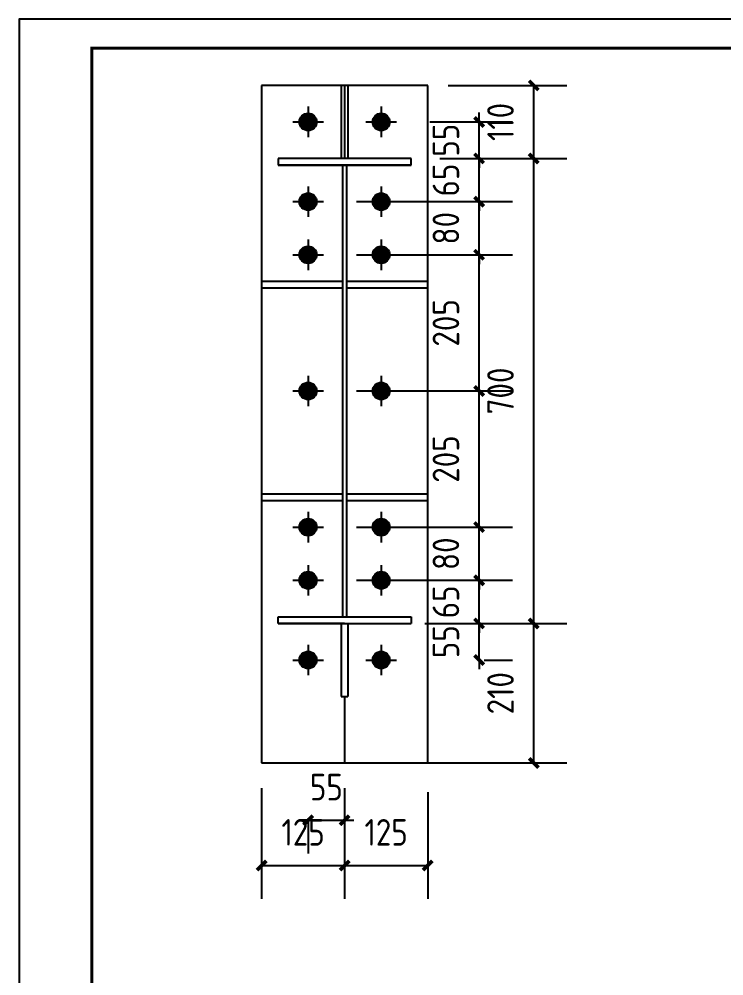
# Model space of a CAD drawing. Extents: x -9001 to 151288, y 75886 to 362543.
# Drawn here: x 21544 to 26848, y 129924 to 137125 of the extents above; entities that cross this region are included whole.
import ezdxf
from ezdxf.enums import TextEntityAlignment as Align

# ---------------------------------------------------------------- set-up
doc = ezdxf.new("R2010")
doc.units = 0
doc.header["$LTSCALE"] = 1000
doc.header["$MEASUREMENT"] = 0
doc.layers.add('PUB_TITLE', color=4, linetype='Continuous')
doc.styles.get("Standard").update_dxf_attribs({"font": 'gbenor.shx', "bigfont": 'gbcbig.shx'})
doc.dimstyles.get("Standard").update_dxf_attribs({"dimscale": 100, "dimtxt": 1, "dimasz": 1, "dimexe": 2.5, "dimexo": 3, "dimgap": 1.5, "dimtad": 1, "dimdec": 0, "dimzin": 0, "dimdsep": 46, "dimtxsty": 'Standard', "dimblk": 'ARCHTICK', "dimcen": 0.09, "dimadec": 0, "dimazin": 0, "dimtfac": 1, "dimtdec": 0, "dimtix": 1, "dimtmove": 2, "dimatfit": 3, "dimfxl": 1, "dimtolj": 1, "dimtzin": 0, "dimarcsym": 0})

# ---------------------------------------------------------------- blocks, each defined once
blk = doc.blocks.new('_ArchTick')
at = {"color": 0, "linetype": 'ByBlock', "const_width": 0.4}
blk.add_lwpolyline([(-0.5, -0.5), (0.5, 0.5)], dxfattribs=at)
blk = doc.blocks.new('*D142')
at = {"color": 0, "lineweight": -2}
for p, q in [((23368.5, 131335.6), (23368.5, 130503.9)), ((23993.5, 131335.6), (23993.5, 130503.9)), ((23368.5, 130753.9), (23993.5, 130753.9))]:
    blk.add_line(p, q, dxfattribs=at)
at = {"layer": 'Defpoints', "color": 0}
for p in [(23368.5, 131635.6), (23993.5, 131635.6), (23993.5, 130753.9)]:
    blk.add_point(p, dxfattribs=at)
at = {"color": 0, "lineweight": -2, "xscale": 70, "yscale": 70, "zscale": 70, "rotation": 180}
blk.add_blockref('_ArchTick', (23368.5, 130753.9), dxfattribs=at)
at = {"color": 0, "lineweight": -2, "xscale": 70, "yscale": 70, "zscale": 70}
blk.add_blockref('_ArchTick', (23993.5, 130753.9), dxfattribs=at)
at = {"color": 0, "insert": (23681, 131003.9), "char_height": 200, "attachment_point": 5}
blk.add_mtext('\\A1;125', dxfattribs=at)
blk = doc.blocks.new('*D143')
at = {"color": 0, "lineweight": -2}
for p, q in [((23993.5, 131335.6), (23993.5, 130503.9)), ((24618.5, 131306.9), (24618.5, 130503.9)), ((23993.5, 130753.9), (24618.5, 130753.9))]:
    blk.add_line(p, q, dxfattribs=at)
at = {"layer": 'Defpoints', "color": 0}
for p in [(23993.5, 131635.6), (24618.5, 131606.9), (24618.5, 130753.9)]:
    blk.add_point(p, dxfattribs=at)
at = {"color": 0, "lineweight": -2, "xscale": 70, "yscale": 70, "zscale": 70, "rotation": 180}
blk.add_blockref('_ArchTick', (23993.5, 130753.9), dxfattribs=at)
at = {"color": 0, "lineweight": -2, "xscale": 70, "yscale": 70, "zscale": 70}
blk.add_blockref('_ArchTick', (24618.5, 130753.9), dxfattribs=at)
at = {"color": 0, "insert": (24306, 131003.9), "char_height": 200, "attachment_point": 5}
blk.add_mtext('\\A1;125', dxfattribs=at)
blk = doc.blocks.new('*D26')
at = {"color": 0, "lineweight": -2}
for p, q in [((23718.5, 131094.4), (23648.5, 131094.4)), ((23718.5, 131111.2), (23718.5, 130844.4)), ((23718.5, 131094.4), (23993.5, 131094.4)), ((23993.5, 131105.5), (23993.5, 130844.4)), ((23993.5, 131094.4), (24063.5, 131094.4))]:
    blk.add_line(p, q, dxfattribs=at)
at = {"layer": 'Defpoints', "color": 0}
for p in [(23718.5, 131411.2), (23993.5, 131405.5), (23993.5, 131094.4)]:
    blk.add_point(p, dxfattribs=at)
at = {"color": 0, "lineweight": -2, "xscale": 70, "yscale": 70, "zscale": 70}
blk.add_blockref('_ArchTick', (23718.5, 131094.4), dxfattribs=at)
at = {"color": 0, "lineweight": -2, "xscale": 70, "yscale": 70, "zscale": 70, "rotation": 180}
blk.add_blockref('_ArchTick', (23993.5, 131094.4), dxfattribs=at)
at = {"color": 0, "insert": (23856, 131344.4), "char_height": 200, "attachment_point": 5}
blk.add_mtext('\\A1;55', dxfattribs=at)
blk = doc.blocks.new('*D144')
at = {"color": 0, "lineweight": -2}
for p, q in [((25005.8, 132576.1), (25005.8, 132646.1)), ((24793.5, 132576.1), (25255.8, 132576.1)), ((25005.8, 132301.1), (25005.8, 132576.1)), ((25005.8, 132301.1), (25005.8, 132231.1)), ((25043.1, 132301.1), (25255.8, 132301.1))]:
    blk.add_line(p, q, dxfattribs=at)
at = {"layer": 'Defpoints', "color": 0}
for p in [(24493.5, 132576.1), (25005.8, 132576.1), (24743.1, 132301.1)]:
    blk.add_point(p, dxfattribs=at)
at = {"color": 0, "lineweight": -2, "xscale": 70, "yscale": 70, "zscale": 70}
for p, rotation in [((25005.8, 132576.1), 270), ((25005.8, 132301.1), 90)]:
    blk.add_blockref('_ArchTick', p, dxfattribs=dict(at, rotation=rotation))
at = {"color": 0, "insert": (24755.8, 132438.6), "char_height": 200, "attachment_point": 5, "rotation": 90}
blk.add_mtext('\\A1;55', dxfattribs=at)
blk = doc.blocks.new('*D145')
at = {"color": 0, "lineweight": -2}
for p, q in [((25005.8, 132901.1), (25005.8, 132971.1)), ((24083.5, 132901.1), (25255.8, 132901.1)), ((25005.8, 132576.1), (25005.8, 132901.1)), ((24793.5, 132576.1), (25255.8, 132576.1)), ((25005.8, 132576.1), (25005.8, 132506.1))]:
    blk.add_line(p, q, dxfattribs=at)
at = {"layer": 'Defpoints', "color": 0}
for p in [(23783.5, 132901.1), (25005.8, 132901.1), (24493.5, 132576.1)]:
    blk.add_point(p, dxfattribs=at)
at = {"color": 0, "lineweight": -2, "xscale": 70, "yscale": 70, "zscale": 70}
for p, rotation in [((25005.8, 132901.1), 270), ((25005.8, 132576.1), 90)]:
    blk.add_blockref('_ArchTick', p, dxfattribs=dict(at, rotation=rotation))
at = {"color": 0, "insert": (24755.8, 132738.6), "char_height": 200, "attachment_point": 5, "rotation": 90}
blk.add_mtext('\\A1;65', dxfattribs=at)
blk = doc.blocks.new('*D146')
at = {"color": 0, "lineweight": -2}
for p, q in [((25005.8, 133301.1), (25005.8, 133371.1)), ((24083.5, 133301.1), (25255.8, 133301.1)), ((25005.8, 132901.1), (25005.8, 133301.1)), ((24083.5, 132901.1), (25255.8, 132901.1)), ((25005.8, 132901.1), (25005.8, 132831.1))]:
    blk.add_line(p, q, dxfattribs=at)
at = {"layer": 'Defpoints', "color": 0}
for p in [(23783.5, 133301.1), (25005.8, 133301.1), (23783.5, 132901.1)]:
    blk.add_point(p, dxfattribs=at)
at = {"color": 0, "lineweight": -2, "xscale": 70, "yscale": 70, "zscale": 70}
for p, rotation in [((25005.8, 133301.1), 270), ((25005.8, 132901.1), 90)]:
    blk.add_blockref('_ArchTick', p, dxfattribs=dict(at, rotation=rotation))
at = {"color": 0, "insert": (24755.8, 133101.1), "char_height": 200, "attachment_point": 5, "rotation": 90}
blk.add_mtext('\\A1;80', dxfattribs=at)
blk = doc.blocks.new('*D147')
at = {"color": 0, "lineweight": -2}
for p, q in [((24083.5, 134326.1), (25255.8, 134326.1)), ((25005.8, 133301.1), (25005.8, 134326.1)), ((24083.5, 133301.1), (25255.8, 133301.1))]:
    blk.add_line(p, q, dxfattribs=at)
at = {"layer": 'Defpoints', "color": 0}
for p in [(23783.5, 134326.1), (25005.8, 134326.1), (23783.5, 133301.1)]:
    blk.add_point(p, dxfattribs=at)
at = {"color": 0, "lineweight": -2, "xscale": 70, "yscale": 70, "zscale": 70}
for p, rotation in [((25005.8, 134326.1), 90), ((25005.8, 133301.1), 270)]:
    blk.add_blockref('_ArchTick', p, dxfattribs=dict(at, rotation=rotation))
at = {"color": 0, "insert": (24755.8, 133813.6), "char_height": 200, "attachment_point": 5, "rotation": 90}
blk.add_mtext('\\A1;205', dxfattribs=at)
blk = doc.blocks.new('*D148')
at = {"color": 0, "lineweight": -2}
for p, q in [((24083.5, 135351.1), (25255.8, 135351.1)), ((25005.8, 134326.1), (25005.8, 135351.1)), ((24083.5, 134326.1), (25255.8, 134326.1))]:
    blk.add_line(p, q, dxfattribs=at)
at = {"layer": 'Defpoints', "color": 0}
for p in [(23783.5, 135351.1), (25005.8, 135351.1), (23783.5, 134326.1)]:
    blk.add_point(p, dxfattribs=at)
at = {"color": 0, "lineweight": -2, "xscale": 70, "yscale": 70, "zscale": 70}
for p, rotation in [((25005.8, 135351.1), 90), ((25005.8, 134326.1), 270)]:
    blk.add_blockref('_ArchTick', p, dxfattribs=dict(at, rotation=rotation))
at = {"color": 0, "insert": (24755.8, 134838.6), "char_height": 200, "attachment_point": 5, "rotation": 90}
blk.add_mtext('\\A1;205', dxfattribs=at)
blk = doc.blocks.new('*D149')
at = {"color": 0, "lineweight": -2}
for p, q in [((25005.8, 135751.1), (25005.8, 135821.1)), ((24083.5, 135751.1), (25255.8, 135751.1)), ((25005.8, 135351.1), (25005.8, 135751.1)), ((24083.5, 135351.1), (25255.8, 135351.1)), ((25005.8, 135351.1), (25005.8, 135281.1))]:
    blk.add_line(p, q, dxfattribs=at)
at = {"layer": 'Defpoints', "color": 0}
for p in [(23783.5, 135751.1), (25005.8, 135751.1), (23783.5, 135351.1)]:
    blk.add_point(p, dxfattribs=at)
at = {"color": 0, "lineweight": -2, "xscale": 70, "yscale": 70, "zscale": 70}
for p, rotation in [((25005.8, 135751.1), 270), ((25005.8, 135351.1), 90)]:
    blk.add_blockref('_ArchTick', p, dxfattribs=dict(at, rotation=rotation))
at = {"color": 0, "insert": (24755.8, 135551.1), "char_height": 200, "attachment_point": 5, "rotation": 90}
blk.add_mtext('\\A1;80', dxfattribs=at)
blk = doc.blocks.new('*D150')
at = {"color": 0, "lineweight": -2}
for p, q in [((25005.8, 136076.1), (25005.8, 136146.1)), ((24918.5, 136076.1), (25255.8, 136076.1)), ((25005.8, 135751.1), (25005.8, 136076.1)), ((24083.5, 135751.1), (25255.8, 135751.1)), ((25005.8, 135751.1), (25005.8, 135681.1))]:
    blk.add_line(p, q, dxfattribs=at)
at = {"layer": 'Defpoints', "color": 0}
for p in [(24618.5, 136076.1), (25005.8, 136076.1), (23783.5, 135751.1)]:
    blk.add_point(p, dxfattribs=at)
at = {"color": 0, "lineweight": -2, "xscale": 70, "yscale": 70, "zscale": 70}
for p, rotation in [((25005.8, 136076.1), 270), ((25005.8, 135751.1), 90)]:
    blk.add_blockref('_ArchTick', p, dxfattribs=dict(at, rotation=rotation))
at = {"color": 0, "insert": (24755.8, 135913.6), "char_height": 200, "attachment_point": 5, "rotation": 90}
blk.add_mtext('\\A1;65', dxfattribs=at)
blk = doc.blocks.new('*D151')
at = {"color": 0, "lineweight": -2}
for p, q in [((25005.8, 136351.1), (25005.8, 136421.1)), ((24633.5, 136351.1), (25255.8, 136351.1)), ((25005.8, 136076.1), (25005.8, 136351.1)), ((24918.5, 136076.1), (25255.8, 136076.1)), ((25005.8, 136076.1), (25005.8, 136006.1))]:
    blk.add_line(p, q, dxfattribs=at)
at = {"layer": 'Defpoints', "color": 0}
for p in [(24333.5, 136351.1), (25005.8, 136351.1), (24618.5, 136076.1)]:
    blk.add_point(p, dxfattribs=at)
at = {"color": 0, "lineweight": -2, "xscale": 70, "yscale": 70, "zscale": 70}
for p, rotation in [((25005.8, 136351.1), 270), ((25005.8, 136076.1), 90)]:
    blk.add_blockref('_ArchTick', p, dxfattribs=dict(at, rotation=rotation))
at = {"color": 0, "insert": (24755.8, 136213.6), "char_height": 200, "attachment_point": 5, "rotation": 90}
blk.add_mtext('\\A1;55', dxfattribs=at)
blk = doc.blocks.new('$titleblk$00000167')
blk.add_lwpolyline([(-1189, 0), (0, 0), (0, 841), (-1189, 841)], close=True)
at = {"const_width": 1}
blk.add_lwpolyline([(-1164, 10), (-10, 10), (-10, 831), (-1164, 831)], close=True, dxfattribs=at)
at = {"flags": 4}
for tag, p in [('(扩展图名)', (-62.12, 184.1)), ('图名', (-62.12, 180.13)), ('日期', (-62.12, 172.03)), ('图号', (-62.12, 163.99)), ('比例', (-62.12, 156)), ('子项', (-59.56, 82.07)), ('工程名称', (-59.24, 70.19)), ('设计号', (-36.91, 28.62))]:
    blk.add_attdef(tag, text='', height=3.5, dxfattribs=at).set_placement(p, align=Align.CENTER)
for tag, p in [('设计人', (-64.84, 148.13)), ('负责人', (-64.71, 140.27)), ('主持人', (-64.73, 132.26)), ('校对人', (-64.28, 124.4)), ('审核人', (-63.96, 116.15)), ('审定人', (-64.16, 107.95)), ('所长', (-64.16, 99.76))]:
    blk.add_attdef(tag, p, '', height=3.5)
blk = doc.blocks.new('*D257')
at = {"color": 0, "lineweight": -2}
for p, q in [((24596.3, 132576.1), (25666.8, 132576.1)), ((25416.8, 131526.1), (25416.8, 132576.1)), ((24596.3, 131526.1), (25666.8, 131526.1))]:
    blk.add_line(p, q, dxfattribs=at)
at = {"layer": 'Defpoints', "color": 0}
for p in [(24296.3, 132576.1), (25416.8, 132576.1), (24296.3, 131526.1)]:
    blk.add_point(p, dxfattribs=at)
at = {"color": 0, "lineweight": -2, "xscale": 70, "yscale": 70, "zscale": 70}
for p, rotation in [((25416.8, 132576.1), 90), ((25416.8, 131526.1), 270)]:
    blk.add_blockref('_ArchTick', p, dxfattribs=dict(at, rotation=rotation))
at = {"color": 0, "insert": (25166.8, 132051.1), "char_height": 200, "attachment_point": 5, "rotation": 90}
blk.add_mtext('\\A1;210', dxfattribs=at)
blk = doc.blocks.new('*D258')
at = {"color": 0, "lineweight": -2}
for p, q in [((24709.8, 136076.1), (25666.8, 136076.1)), ((25416.8, 132576.1), (25416.8, 136076.1)), ((24596.3, 132576.1), (25666.8, 132576.1))]:
    blk.add_line(p, q, dxfattribs=at)
at = {"layer": 'Defpoints', "color": 0}
for p in [(24409.8, 136076.1), (25416.8, 136076.1), (24296.3, 132576.1)]:
    blk.add_point(p, dxfattribs=at)
at = {"color": 0, "lineweight": -2, "xscale": 70, "yscale": 70, "zscale": 70}
for p, rotation in [((25416.8, 136076.1), 90), ((25416.8, 132576.1), 270)]:
    blk.add_blockref('_ArchTick', p, dxfattribs=dict(at, rotation=rotation))
at = {"color": 0, "insert": (25166.8, 134326.1), "char_height": 200, "attachment_point": 5, "rotation": 90}
blk.add_mtext('\\A1;700', dxfattribs=at)
blk = doc.blocks.new('*D259')
at = {"color": 0, "lineweight": -2}
for p, q in [((24773.3, 136626.1), (25666.8, 136626.1)), ((25416.8, 136076.1), (25416.8, 136626.1)), ((24709.8, 136076.1), (25666.8, 136076.1))]:
    blk.add_line(p, q, dxfattribs=at)
at = {"layer": 'Defpoints', "color": 0}
for p in [(24473.3, 136626.1), (25416.8, 136626.1), (24409.8, 136076.1)]:
    blk.add_point(p, dxfattribs=at)
at = {"color": 0, "lineweight": -2, "xscale": 70, "yscale": 70, "zscale": 70}
for p, rotation in [((25416.8, 136626.1), 90), ((25416.8, 136076.1), 270)]:
    blk.add_blockref('_ArchTick', p, dxfattribs=dict(at, rotation=rotation))
at = {"color": 0, "insert": (25166.8, 136351.1), "char_height": 200, "attachment_point": 5, "rotation": 90}
blk.add_mtext('\\A1;110', dxfattribs=at)

msp = doc.modelspace()

# ---------------------------------------------------------------- hatches: boundary and pattern name
h = msp.add_hatch()
h.set_pattern_fill('ANSI31', color=256, scale=2.5, style=0)
h.set_pattern_definition([(45, (-128773.2257, -66595.1062), (-2.80633004, 2.80633004), [])])
h.paths.add_polyline_path([(23718.5, 136351.1), (23718.5, 136416.1, 0.414214), (23653.5, 136351.1)])
h.paths.add_polyline_path([(23653.5, 136351.1, 0.414214), (23718.5, 136286.1), (23718.5, 136351.1)])
h.paths.add_polyline_path([(23718.5, 136286.1, 0.414214), (23783.5, 136351.1), (23718.5, 136351.1)])
h.paths.add_polyline_path([(23718.5, 136351.1), (23783.5, 136351.1, 0.414214), (23718.5, 136416.1)])
h.paths.add_polyline_path([(24268.5, 136351.1), (24268.5, 136416.1, 0.414214), (24203.5, 136351.1)])
h.paths.add_polyline_path([(24203.5, 136351.1, 0.414214), (24268.5, 136286.1), (24268.5, 136351.1)])
h.paths.add_polyline_path([(24268.5, 136351.1), (24268.5, 136286.1, 0.414214), (24333.5, 136351.1)])
h.paths.add_polyline_path([(24333.5, 136351.1, 0.414214), (24268.5, 136416.1), (24268.5, 136351.1)])
h = msp.add_hatch()
h.set_pattern_fill('ANSI31', color=256, scale=2.5, style=0)
h.set_pattern_definition([(45, (-128773.2257, -67195.1062), (-2.80633004, 2.80633004), [])])
h.paths.add_polyline_path([(23718.5, 135751.1), (23718.5, 135816.1, 0.414214), (23653.5, 135751.1)])
h.paths.add_polyline_path([(23653.5, 135751.1, 0.414214), (23718.5, 135686.1), (23718.5, 135751.1)])
h.paths.add_polyline_path([(23718.5, 135686.1, 0.414214), (23783.5, 135751.1), (23718.5, 135751.1)])
h.paths.add_polyline_path([(23718.5, 135751.1), (23783.5, 135751.1, 0.414214), (23718.5, 135816.1)])
h.paths.add_polyline_path([(24268.5, 135751.1), (24268.5, 135816.1, 0.414214), (24203.5, 135751.1)])
h.paths.add_polyline_path([(24203.5, 135751.1, 0.414214), (24268.5, 135686.1), (24268.5, 135751.1)])
h.paths.add_polyline_path([(24268.5, 135751.1), (24268.5, 135686.1, 0.414214), (24333.5, 135751.1)])
h.paths.add_polyline_path([(24333.5, 135751.1, 0.414214), (24268.5, 135816.1), (24268.5, 135751.1)])
h = msp.add_hatch()
h.set_pattern_fill('ANSI31', color=256, scale=2.5, style=0)
h.set_pattern_definition([(45, (-128773.2257, -67595.1062), (-2.80633004, 2.80633004), [])])
h.paths.add_polyline_path([(23718.5, 135351.1), (23718.5, 135416.1, 0.414214), (23653.5, 135351.1)])
h.paths.add_polyline_path([(23653.5, 135351.1, 0.414214), (23718.5, 135286.1), (23718.5, 135351.1)])
h.paths.add_polyline_path([(23718.5, 135286.1, 0.414214), (23783.5, 135351.1), (23718.5, 135351.1)])
h.paths.add_polyline_path([(23718.5, 135351.1), (23783.5, 135351.1, 0.414214), (23718.5, 135416.1)])
h.paths.add_polyline_path([(24268.5, 135351.1), (24268.5, 135416.1, 0.414214), (24203.5, 135351.1)])
h.paths.add_polyline_path([(24203.5, 135351.1, 0.414214), (24268.5, 135286.1), (24268.5, 135351.1)])
h.paths.add_polyline_path([(24268.5, 135351.1), (24268.5, 135286.1, 0.414214), (24333.5, 135351.1)])
h.paths.add_polyline_path([(24333.5, 135351.1, 0.414214), (24268.5, 135416.1), (24268.5, 135351.1)])
h = msp.add_hatch()
h.set_pattern_fill('ANSI31', color=256, scale=2.5, style=0)
h.set_pattern_definition([(45, (-128773.2257, -68620.1062), (-2.80633004, 2.80633004), [])])
h.paths.add_polyline_path([(23718.5, 134326.1), (23718.5, 134391.1, 0.414214), (23653.5, 134326.1)])
h.paths.add_polyline_path([(23653.5, 134326.1, 0.414214), (23718.5, 134261.1), (23718.5, 134326.1)])
h.paths.add_polyline_path([(23718.5, 134261.1, 0.414214), (23783.5, 134326.1), (23718.5, 134326.1)])
h.paths.add_polyline_path([(23718.5, 134326.1), (23783.5, 134326.1, 0.414214), (23718.5, 134391.1)])
h.paths.add_polyline_path([(24268.5, 134326.1), (24268.5, 134391.1, 0.414214), (24203.5, 134326.1)])
h.paths.add_polyline_path([(24203.5, 134326.1, 0.414214), (24268.5, 134261.1), (24268.5, 134326.1)])
h.paths.add_polyline_path([(24268.5, 134326.1), (24268.5, 134261.1, 0.414214), (24333.5, 134326.1)])
h.paths.add_polyline_path([(24333.5, 134326.1, 0.414214), (24268.5, 134391.1), (24268.5, 134326.1)])
h = msp.add_hatch()
h.set_pattern_fill('ANSI31', color=256, scale=2.5, style=0)
h.set_pattern_definition([(45, (-128773.2257, -69645.1062), (-2.80633004, 2.80633004), [])])
h.paths.add_polyline_path([(23718.5, 133301.1), (23718.5, 133366.1, 0.414214), (23653.5, 133301.1)])
h.paths.add_polyline_path([(23653.5, 133301.1, 0.414214), (23718.5, 133236.1), (23718.5, 133301.1)])
h.paths.add_polyline_path([(23718.5, 133236.1, 0.414214), (23783.5, 133301.1), (23718.5, 133301.1)])
h.paths.add_polyline_path([(23718.5, 133301.1), (23783.5, 133301.1, 0.414214), (23718.5, 133366.1)])
h.paths.add_polyline_path([(24268.5, 133301.1), (24268.5, 133366.1, 0.414214), (24203.5, 133301.1)])
h.paths.add_polyline_path([(24203.5, 133301.1, 0.414214), (24268.5, 133236.1), (24268.5, 133301.1)])
h.paths.add_polyline_path([(24268.5, 133301.1), (24268.5, 133236.1, 0.414214), (24333.5, 133301.1)])
h.paths.add_polyline_path([(24333.5, 133301.1, 0.414214), (24268.5, 133366.1), (24268.5, 133301.1)])
h = msp.add_hatch()
h.set_pattern_fill('ANSI31', color=256, scale=2.5, style=0)
h.set_pattern_definition([(45, (-128773.2257, -70045.1062), (-2.80633004, 2.80633004), [])])
h.paths.add_polyline_path([(23718.5, 132901.1), (23718.5, 132966.1, 0.414214), (23653.5, 132901.1)])
h.paths.add_polyline_path([(23653.5, 132901.1, 0.414214), (23718.5, 132836.1), (23718.5, 132901.1)])
h.paths.add_polyline_path([(23718.5, 132836.1, 0.414214), (23783.5, 132901.1), (23718.5, 132901.1)])
h.paths.add_polyline_path([(23718.5, 132901.1), (23783.5, 132901.1, 0.414214), (23718.5, 132966.1)])
h.paths.add_polyline_path([(24268.5, 132901.1), (24268.5, 132966.1, 0.414214), (24203.5, 132901.1)])
h.paths.add_polyline_path([(24203.5, 132901.1, 0.414214), (24268.5, 132836.1), (24268.5, 132901.1)])
h.paths.add_polyline_path([(24268.5, 132901.1), (24268.5, 132836.1, 0.414214), (24333.5, 132901.1)])
h.paths.add_polyline_path([(24333.5, 132901.1, 0.414214), (24268.5, 132966.1), (24268.5, 132901.1)])
h = msp.add_hatch()
h.set_pattern_fill('ANSI31', color=256, scale=2.5, style=0)
h.set_pattern_definition([(45, (-128773.2257, -70645.1062), (-2.80633004, 2.80633004), [])])
h.paths.add_polyline_path([(23718.5, 132301.1), (23718.5, 132366.1, 0.414214), (23653.5, 132301.1)])
h.paths.add_polyline_path([(23653.5, 132301.1, 0.414214), (23718.5, 132236.1), (23718.5, 132301.1)])
h.paths.add_polyline_path([(23718.5, 132236.1, 0.414214), (23783.5, 132301.1), (23718.5, 132301.1)])
h.paths.add_polyline_path([(23718.5, 132301.1), (23783.5, 132301.1, 0.414214), (23718.5, 132366.1)])
h.paths.add_polyline_path([(24268.5, 132301.1), (24268.5, 132366.1, 0.414214), (24203.5, 132301.1)])
h.paths.add_polyline_path([(24203.5, 132301.1, 0.414214), (24268.5, 132236.1), (24268.5, 132301.1)])
h.paths.add_polyline_path([(24268.5, 132301.1), (24268.5, 132236.1, 0.414214), (24333.5, 132301.1)])
h.paths.add_polyline_path([(24333.5, 132301.1, 0.414214), (24268.5, 132366.1), (24268.5, 132301.1)])

# ---------------------------------------------------------------- linework, layer by layer
for p, q in [((24618.5, 136626.1), (23368.5, 136626.1)), ((23368.5, 136626.1), (23368.5, 131526.1)), ((23968.5, 136626.1), (23968.5, 136076.1)), ((23993.5, 136626.1), (23993.5, 136076.1)), ((24018.5, 136626.1), (24018.5, 136076.1)), ((24618.5, 131526.1), (24618.5, 136626.1)), ((23718.5, 136466.1), (23718.5, 136236.1)), ((24268.5, 136466.1), (24268.5, 136236.1)), ((23718.5, 136416.1), (23718.5, 136286.1)), ((24268.5, 136416.1), (24268.5, 136286.1)), ((23603.5, 136351.1), (23833.5, 136351.1)), ((23783.5, 136351.1), (23653.5, 136351.1)), ((24153.5, 136351.1), (24383.5, 136351.1)), ((24333.5, 136351.1), (24203.5, 136351.1)), ((24493.5, 136076.1), (23493.5, 136076.1)), ((23993.5, 136076.1), (23493.5, 136076.1)), ((23493.5, 136076.1), (23493.5, 136026.1)), ((23993.5, 136076.1), (23993.5, 136076.1)), ((24493.5, 136026.1), (24493.5, 136076.1)), ((24493.5, 136026.1), (23493.5, 136026.1)), ((23493.5, 136026.1), (24493.5, 136026.1)), ((23978.5, 136026.1), (23978.5, 132626.1)), ((24008.5, 136026.1), (24008.5, 132626.1)), ((23718.5, 135866.1), (23718.5, 135636.1)), ((24268.5, 135866.1), (24268.5, 135636.1)), ((23603.5, 135751.1), (23833.5, 135751.1)), ((23653.5, 135751.1), (23783.5, 135751.1)), ((23718.5, 135816.1), (23718.5, 135686.1)), ((24153.5, 135751.1), (24383.5, 135751.1)), ((24203.5, 135751.1), (24333.5, 135751.1)), ((24268.5, 135816.1), (24268.5, 135686.1)), ((23718.5, 135466.1), (23718.5, 135236.1)), ((24268.5, 135466.1), (24268.5, 135236.1)), ((23718.5, 135416.1), (23718.5, 135286.1)), ((24268.5, 135416.1), (24268.5, 135286.1)), ((23603.5, 135351.1), (23833.5, 135351.1)), ((23653.5, 135351.1), (23783.5, 135351.1)), ((24153.5, 135351.1), (24383.5, 135351.1)), ((24203.5, 135351.1), (24333.5, 135351.1)), ((23978.5, 135151.1), (23368.5, 135151.1)), ((23978.5, 135101.1), (23368.5, 135101.1)), ((24618.5, 135151.1), (24008.5, 135151.1)), ((24618.5, 135101.1), (24008.5, 135101.1)), ((23718.5, 134441.1), (23718.5, 134211.1)), ((23718.5, 134391.1), (23718.5, 134261.1)), ((24268.5, 134441.1), (24268.5, 134211.1)), ((24268.5, 134391.1), (24268.5, 134261.1)), ((23603.5, 134326.1), (23833.5, 134326.1)), ((23653.5, 134326.1), (23783.5, 134326.1)), ((24153.5, 134326.1), (24383.5, 134326.1)), ((24203.5, 134326.1), (24333.5, 134326.1)), ((23368.5, 133551.1), (23978.5, 133551.1)), ((24008.5, 133551.1), (24618.5, 133551.1)), ((23368.5, 133501.1), (23978.5, 133501.1)), ((24008.5, 133501.1), (24618.5, 133501.1)), ((23718.5, 133416.1), (23718.5, 133186.1)), ((24268.5, 133416.1), (24268.5, 133186.1)), ((23603.5, 133301.1), (23833.5, 133301.1)), ((23653.5, 133301.1), (23783.5, 133301.1)), ((23718.5, 133366.1), (23718.5, 133236.1)), ((24153.5, 133301.1), (24383.5, 133301.1)), ((24203.5, 133301.1), (24333.5, 133301.1)), ((24268.5, 133366.1), (24268.5, 133236.1)), ((23718.5, 133016.1), (23718.5, 132786.1)), ((24268.5, 133016.1), (24268.5, 132786.1)), ((23718.5, 132966.1), (23718.5, 132836.1)), ((24268.5, 132966.1), (24268.5, 132836.1)), ((23603.5, 132901.1), (23833.5, 132901.1)), ((23653.5, 132901.1), (23783.5, 132901.1)), ((24153.5, 132901.1), (24383.5, 132901.1)), ((24203.5, 132901.1), (24333.5, 132901.1)), ((23493.5, 132626.1), (24493.5, 132626.1)), ((23493.5, 132576.1), (23493.5, 132626.1)), ((23493.5, 132626.1), (23968.5, 132626.1)), ((23993.5, 132626.1), (24493.5, 132626.1)), ((24493.5, 132626.1), (24493.5, 132576.1)), ((23493.5, 132576.1), (24493.5, 132576.1)), ((23993.5, 132576.1), (23493.5, 132576.1)), ((23968.5, 132576.1), (23968.5, 132026.1)), ((23968.5, 132576.1), (23968.5, 132026.1)), ((24018.5, 132576.1), (24018.5, 132026.1)), ((23718.5, 132416.1), (23718.5, 132186.1)), ((24268.5, 132416.1), (24268.5, 132186.1)), ((23603.5, 132301.1), (23833.5, 132301.1)), ((23653.5, 132301.1), (23783.5, 132301.1)), ((24153.5, 132301.1), (24383.5, 132301.1)), ((24203.5, 132301.1), (24333.5, 132301.1)), ((23968.5, 132026.1), (24018.5, 132026.1)), ((23993.5, 132026.1), (23993.5, 131526.1)), ((23368.5, 131526.1), (24618.5, 131526.1))]:
    msp.add_line(p, q)
for centre in [(23718.5, 136351.1), (24268.5, 136351.1), (23718.5, 135751.1), (24268.5, 135751.1), (23718.5, 135351.1), (24268.5, 135351.1), (23718.5, 134326.1), (24268.5, 134326.1), (23718.5, 133301.1), (24268.5, 133301.1), (23718.5, 132901.1), (24268.5, 132901.1), (23718.5, 132301.1), (24268.5, 132301.1)]:
    msp.add_circle(centre, 65)

# ---------------------------------------------------------------- block references
at = {"layer": 'PUB_TITLE', "xscale": 21.86999999999534, "yscale": 21.86999999999534, "zscale": 21.87}
msp.add_blockref('$titleblk$00000167', (47547.2, 118732.3), dxfattribs=at)

# ---------------------------------------------------------------- dimensions: what is measured, and where the dimension line sits
for base, p1, p2, picture, middle in [((25416.8, 136626.1), (24409.8, 136076.1), (24473.3, 136626.1), '*D259', (25166.8, 136351.1)), ((25005.8, 136351.1), (24618.5, 136076.1), (24333.5, 136351.1), '*D151', (24755.8, 136213.6)), ((25005.8, 136076.1), (23783.5, 135751.1), (24618.5, 136076.1), '*D150', (24755.8, 135913.6)), ((25416.8, 136076.1), (24296.3, 132576.1), (24409.8, 136076.1), '*D258', (25166.8, 134326.1)), ((25005.8, 135751.1), (23783.5, 135351.1), (23783.5, 135751.1), '*D149', (24755.8, 135551.1)), ((25005.8, 135351.1), (23783.5, 134326.1), (23783.5, 135351.1), '*D148', (24755.8, 134838.6)), ((25005.8, 134326.1), (23783.5, 133301.1), (23783.5, 134326.1), '*D147', (24755.8, 133813.6)), ((25005.8, 133301.1), (23783.5, 132901.1), (23783.5, 133301.1), '*D146', (24755.8, 133101.1)), ((25005.8, 132901.1), (24493.5, 132576.1), (23783.5, 132901.1), '*D145', (24755.8, 132738.6)), ((25416.8, 132576.1), (24296.3, 131526.1), (24296.3, 132576.1), '*D257', (25166.8, 132051.1)), ((25005.8, 132576.1), (24743.1, 132301.1), (24493.5, 132576.1), '*D144', (24755.8, 132438.6))]:
    dim = msp.add_linear_dim(base=base, p1=p1, p2=p2, angle=90, dimstyle='Standard', override={"dimtxt": 2, "dimasz": 0.7, "dimlfac": 0.2})
    dim.commit()
    dim.dimension.update_dxf_attribs({"geometry": picture, "text_midpoint": middle})
for base, p1, p2, picture, middle in [((23993.5, 130753.9), (23368.5, 131635.6), (23993.5, 131635.6), '*D142', (23681, 131003.9)), ((24618.5, 130753.9), (23993.5, 131635.6), (24618.5, 131606.9), '*D143', (24306, 131003.9)), ((23993.5, 131094.4), (23718.5, 131411.2), (23993.5, 131405.5), '*D26', (23856, 131344.4))]:
    dim = msp.add_linear_dim(base=base, p1=p1, p2=p2, dimstyle='Standard', override={"dimtxt": 2, "dimasz": 0.7, "dimlfac": 0.2})
    dim.commit()
    dim.dimension.update_dxf_attribs({"geometry": picture, "text_midpoint": middle})

doc.saveas('drawing.dxf')
